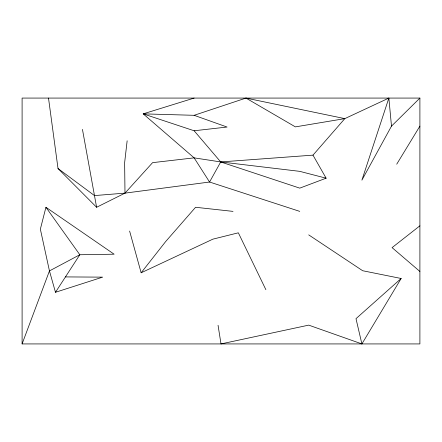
<?xml version="1.0" encoding="UTF-8"?>
<svg xmlns="http://www.w3.org/2000/svg" width="442" height="442" viewBox="0 0 442 442"><rect width="100%" height="100%" fill="white"/><g stroke="black" fill="none" stroke-linecap="round" stroke-linejoin="round"><path stroke-width="0.66" d="M127.147 140.777L124.638 162.65L124.987 193.132L96.605 207.276L58.018 168.535L48.504 98.074M22.1 343.926L22.1 98.074L419.9 98.074L419.9 343.926L22.1 343.926L49.454 270.918L79.825 254.747L114.113 254.194L45.935 207.276L40.355 229.149L49.454 270.918L55.482 292.284L102.649 277.14L65.455 276.913M299.753 211.381L209.563 182.027L194.126 157.86L143.197 113.859L194.126 115.312L245.945 98.074L295.383 126.882L344.826 118.627L388.861 98.074L361.893 180.165L391.49 126.13L419.9 98.074M218.055 325.284L221 343.926L308.715 325.13L361.893 343.926L401.148 278.488L362.683 270.736L308.715 234.879M396.717 164.197L419.9 126.13M55.482 292.284L79.825 254.747L45.935 207.276M129.611 231.061L141.142 272.791L165.689 241.525L195.585 207.276L233.017 211.381M58.018 168.535L94.483 195.585L124.987 193.132L152.589 162.65L194.126 157.86L220.713 161.943L312.98 155.136L344.826 118.627L245.945 98.074M401.148 278.488L355.992 318.665L361.893 343.926M419.9 225.812L392.076 247.63L419.9 271.465M141.142 272.791L212.873 239.155L238.348 232.812L265.88 289.687M312.98 155.136L326.124 178.192L299.753 188.143L220.713 161.943L194.126 130.766L143.197 113.859L194.126 98.074M124.987 193.132L209.563 182.027L220.713 161.943L299.753 171.352L326.124 178.192M194.126 130.766L227.072 127.042L194.126 115.312M82.45 129.379L96.605 207.276M388.861 98.074L391.49 126.13"/></g></svg>
